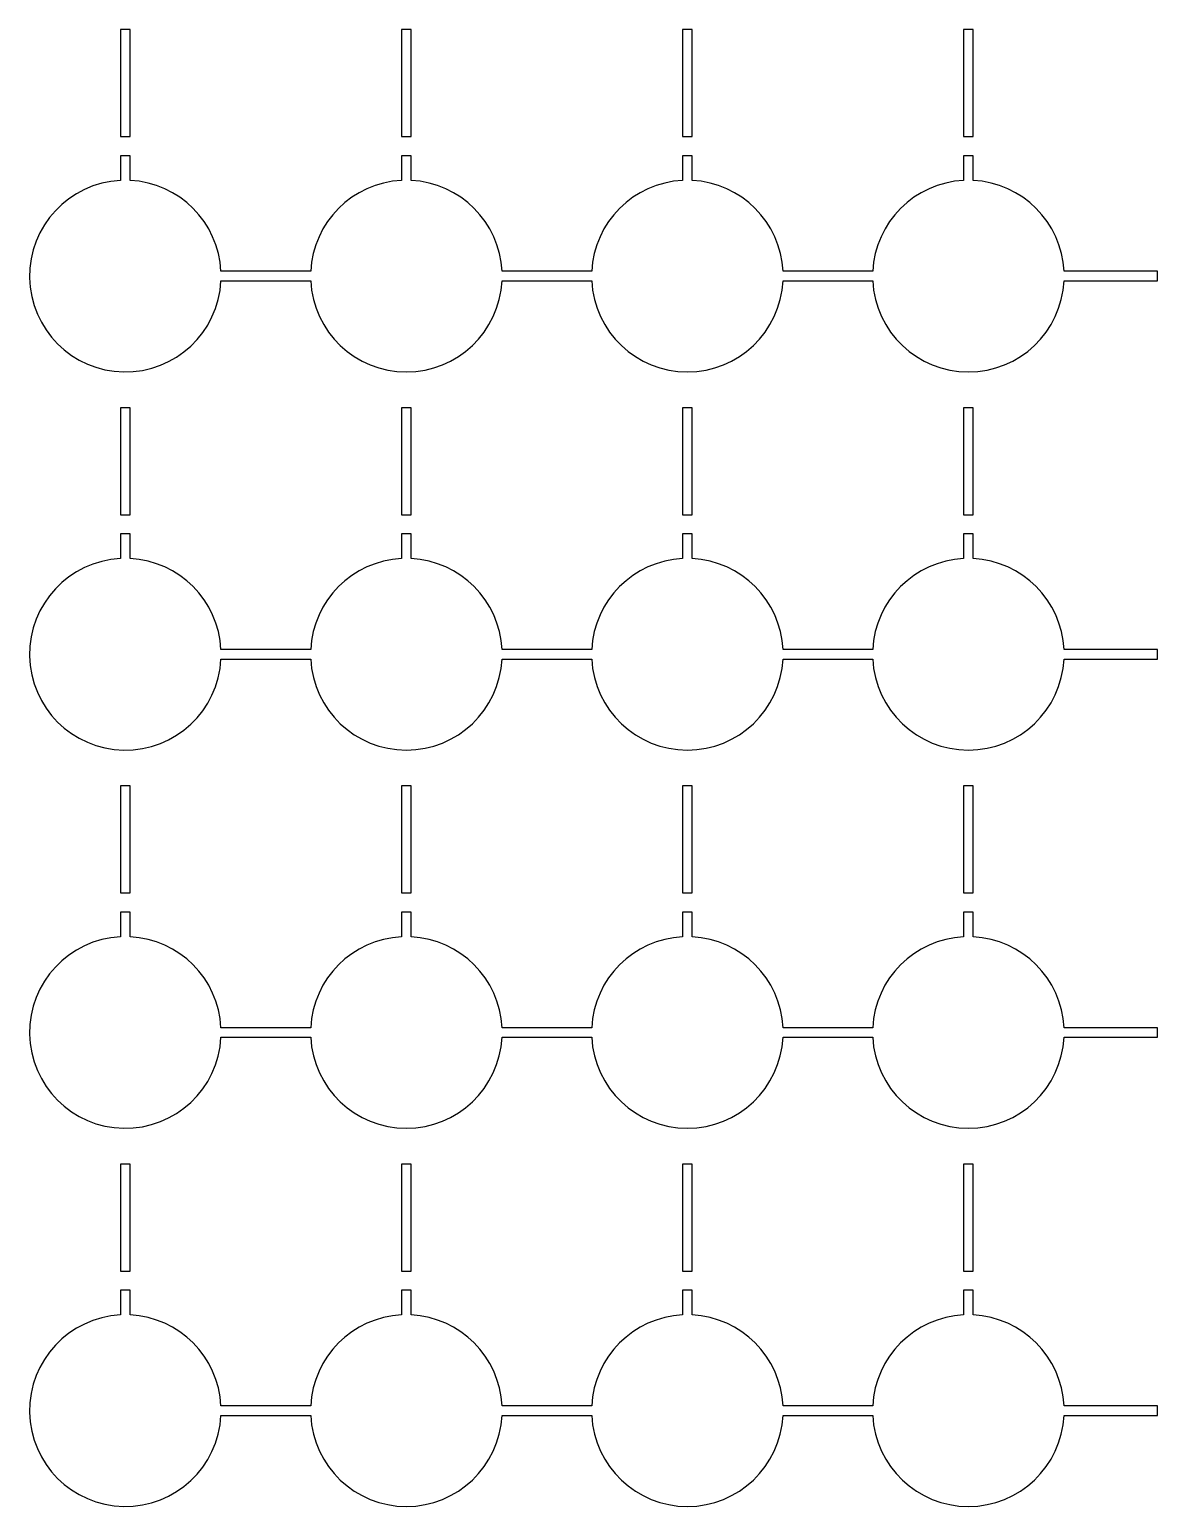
# Model space of a CAD drawing. Extents: x -5 to 53.9, y -5 to 72.1.
import ezdxf

# ---------------------------------------------------------------- set-up
doc = ezdxf.new("R2010")
doc.units = 0
doc.layers.add('TOP', color=10, linetype='CONTINUOUS')

msp = doc.modelspace()

# ---------------------------------------------------------------- linework, layer by layer
at = {"layer": 'TOP'}
for points in [[(-0.25, 72.09), (-0.25, 66.504), (0.25, 66.504), (0.25, 72.09), (-0.25, 72.09)], [(14.42, 72.09), (14.42, 66.504), (14.92, 66.504), (14.92, 72.09), (14.42, 72.09)], [(29.09, 72.09), (29.09, 66.504), (29.59, 66.504), (29.59, 72.09), (29.09, 72.09)], [(43.76, 72.09), (43.76, 66.504), (44.26, 66.504), (44.26, 72.09), (43.76, 72.09)], [(-0.25, 52.35), (-0.25, 46.764), (0.25, 46.764), (0.25, 52.35), (-0.25, 52.35)], [(14.42, 52.35), (14.42, 46.764), (14.92, 46.764), (14.92, 52.35), (14.42, 52.35)], [(29.09, 52.35), (29.09, 46.764), (29.59, 46.764), (29.59, 52.35), (29.09, 52.35)], [(43.76, 52.35), (43.76, 46.764), (44.26, 46.764), (44.26, 52.35), (43.76, 52.35)], [(-0.25, 32.61), (-0.25, 27.024), (0.25, 27.024), (0.25, 32.61), (-0.25, 32.61)], [(14.42, 32.61), (14.42, 27.024), (14.92, 27.024), (14.92, 32.61), (14.42, 32.61)], [(29.09, 32.61), (29.09, 27.024), (29.59, 27.024), (29.59, 32.61), (29.09, 32.61)], [(43.76, 32.61), (43.76, 27.024), (44.26, 27.024), (44.26, 32.61), (43.76, 32.61)], [(-0.25, 12.87), (-0.25, 7.284), (0.25, 7.284), (0.25, 12.87), (-0.25, 12.87)], [(14.42, 12.87), (14.42, 7.284), (14.92, 7.284), (14.92, 12.87), (14.42, 12.87)], [(29.09, 12.87), (29.09, 7.284), (29.59, 7.284), (29.59, 12.87), (29.09, 12.87)], [(43.76, 12.87), (43.76, 7.284), (44.26, 7.284), (44.26, 12.87), (43.76, 12.87)]]:
    msp.add_lwpolyline(points, close=True, dxfattribs=at)
for points in [[(4.994, 59.47, 0.385206), (0.25, 64.213), (0.25, 65.504), (-0.25, 65.504), (-0.25, 64.213, 2.253125), (4.994, 58.97), (9.676, 58.97, 0.95119), (19.664, 58.97), (24.346, 58.97, 0.95119), (34.334, 58.97), (39.016, 58.97, 0.95119), (49.004, 58.97), (53.88, 58.97), (53.88, 59.47), (49.004, 59.47, 0.385206), (44.26, 64.213), (44.26, 65.504), (43.76, 65.504), (43.76, 64.213, 0.385206), (39.016, 59.47), (34.334, 59.47, 0.385206), (29.59, 64.213), (29.59, 65.504), (29.09, 65.504), (29.09, 64.213, 0.385206), (24.346, 59.47), (19.664, 59.47, 0.385206), (14.92, 64.213), (14.92, 65.504), (14.42, 65.504), (14.42, 64.213, 0.385206), (9.676, 59.47), (4.994, 59.47)], [(49.004, 39.23), (53.88, 39.23), (53.88, 39.73), (49.004, 39.73, 0.385206), (44.26, 44.474), (44.26, 45.764), (43.76, 45.764), (43.76, 44.474, 0.385206), (39.016, 39.73), (34.334, 39.73, 0.385206), (29.59, 44.474), (29.59, 45.764), (29.09, 45.764), (29.09, 44.474, 0.385206), (24.346, 39.73), (19.664, 39.73, 0.385206), (14.92, 44.474), (14.92, 45.764), (14.42, 45.764), (14.42, 44.474, 0.385206), (9.676, 39.73), (4.994, 39.73, 0.385206), (0.25, 44.474), (0.25, 45.764), (-0.25, 45.764), (-0.25, 44.474, 2.253125), (4.994, 39.23), (9.676, 39.23, 0.95119), (19.664, 39.23), (24.346, 39.23, 0.95119), (34.334, 39.23), (39.016, 39.23, 0.95119), (49.004, 39.23)], [(4.994, 19.99, 0.385206), (0.25, 24.734), (0.25, 26.024), (-0.25, 26.024), (-0.25, 24.734, 2.253125), (4.994, 19.49), (9.676, 19.49, 0.95119), (19.664, 19.49), (24.346, 19.49, 0.95119), (34.334, 19.49), (39.016, 19.49, 0.95119), (49.004, 19.49), (53.88, 19.49), (53.88, 19.99), (49.004, 19.99, 0.385206), (44.26, 24.734), (44.26, 26.024), (43.76, 26.024), (43.76, 24.734, 0.385206), (39.016, 19.99), (34.334, 19.99, 0.385206), (29.59, 24.734), (29.59, 26.024), (29.09, 26.024), (29.09, 24.734, 0.385206), (24.346, 19.99), (19.664, 19.99, 0.385206), (14.92, 24.734), (14.92, 26.024), (14.42, 26.024), (14.42, 24.734, 0.385206), (9.676, 19.99), (4.994, 19.99)], [(4.994, 0.25, 0.385206), (0.25, 4.994), (0.25, 6.284), (-0.25, 6.284), (-0.25, 4.994, 2.253125), (4.994, -0.25), (9.676, -0.25, 0.95119), (19.664, -0.25), (24.346, -0.25, 0.95119), (34.334, -0.25), (39.016, -0.25, 0.95119), (49.004, -0.25), (53.88, -0.25), (53.88, 0.25), (49.004, 0.25, 0.385206), (44.26, 4.994), (44.26, 6.284), (43.76, 6.284), (43.76, 4.994, 0.385206), (39.016, 0.25), (34.334, 0.25, 0.385206), (29.59, 4.994), (29.59, 6.284), (29.09, 6.284), (29.09, 4.994, 0.385206), (24.346, 0.25), (19.664, 0.25, 0.385206), (14.92, 4.994), (14.92, 6.284), (14.42, 6.284), (14.42, 4.994, 0.385206), (9.676, 0.25), (4.994, 0.25)]]:
    msp.add_lwpolyline(points, format="xyb", close=True, dxfattribs=at)

doc.saveas('drawing.dxf')
